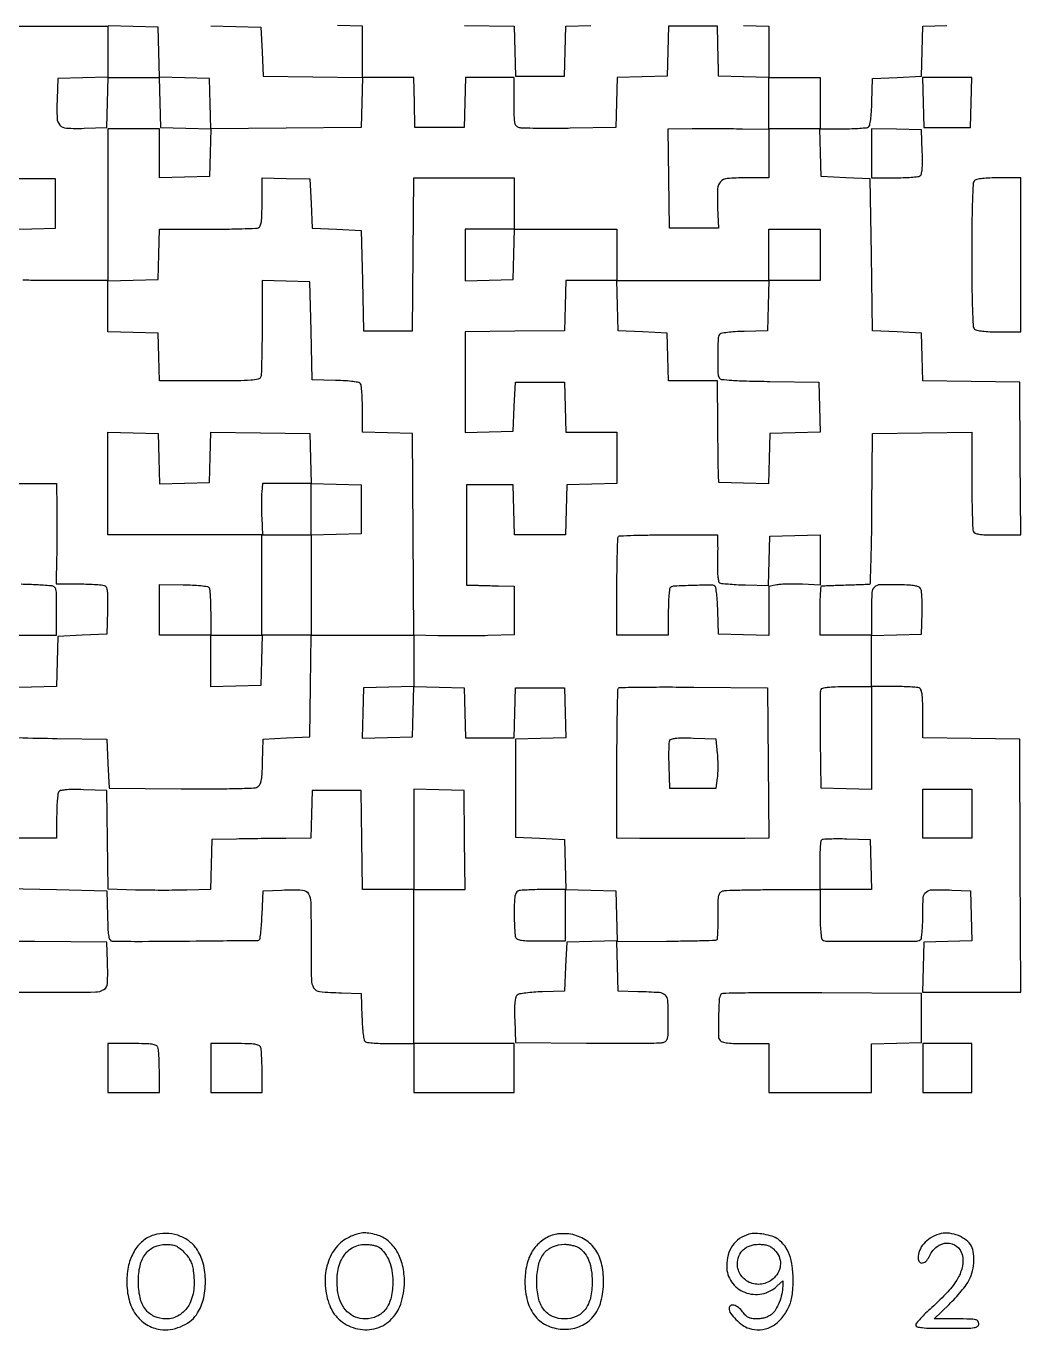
# Model space of a CAD drawing. Extents: x 179 to 1071, y 112 to 1107.
# Drawn here: x 645 to 1071, y 112 to 671 of the extents above; entities that cross this region are included whole.
import ezdxf

# ---------------------------------------------------------------- set-up
doc = ezdxf.new("R2010")
doc.units = 0

msp = doc.modelspace()

# ---------------------------------------------------------------- linework, layer by layer
for points in [[(637, 671), (658.5, 671), (680, 671), (680, 660.033832), (680, 649.067663), (669.25, 648.783832), (658.5, 648.5), (658.211167, 639.756819, 0.015911), (658.201271, 631.543687, 0.1808), (659.409662, 628.590099, 0.196684), (662.209766, 627.284495, 0.019336), (669.804214, 627.214442), (679.5, 627.5), (679.783832, 638.25), (680.067663, 649), (691, 649), (701.932337, 649), (702.216168, 638.25), (702.5, 627.5), (713.284606, 627.215817), (724.069211, 626.931635), (723.784606, 616.715817), (723.5, 606.5), (712.75, 606.216168), (702, 605.932337), (702, 616.466168), (702, 627), (691, 627), (680, 627), (680, 594.5), (680, 562), (658.666667, 562, -0.00181), (650.457894, 562.029716, -0.002931), (643.477604, 562.121176, -0.000491)], [(641.473281, 366.101007, 0.003507), (658.264071, 365.769847), (679.5, 365.5), (680, 355), (680.5, 344.5), (711.288634, 344.235492, 0.002407), (724.601501, 344.185218, 0.005592), (734.582617, 344.307224, 0.00322), (742.284088, 344.537158, 0.114271), (744.002613, 345.001399, 0.136913), (745.02973, 345.984548, 0.083322), (745.639675, 347.562403, 0.037555), (745.98994, 350.293844, 0.005772), (746.21398, 355.765906), (746.5, 365.5), (756.5, 366), (766.5, 366.5), (766.769502, 388.25), (767.039005, 410), (789.019502, 410), (811, 410), (811, 399.033832), (811, 388.067663), (800.25, 387.783832), (789.5, 387.5), (789.215822, 376.715822), (788.931643, 365.931643), (799.715822, 366.215822), (810.5, 366.5), (810.784171, 377.283485), (811.068343, 388.06697), (821.784171, 387.783485), (832.5, 387.5), (832.783832, 376.75), (833.067663, 366), (843.5, 366), (853.932337, 366), (854.216168, 376.75), (854.5, 387.5), (865, 387.5), (875.5, 387.5), (875.783485, 376.784171), (876.06697, 366.068343), (865.283485, 365.784171), (854.5, 365.5), (854.5, 344.5), (854.5, 323.5), (865, 323), (875.5, 322.5), (875.783832, 311.75), (876.067663, 301), (866.615619, 301, 0.00593), (862.880092, 300.955696, 0.007809), (859.475463, 300.821697, 0.005887), (856.638889, 300.632128, 0.0721), (855.581787, 300.393011, 0.191652), (854.783827, 299.656877, 0.070258), (854.312102, 298.167248, 0.03479), (854.063195, 295.605148, 0.006824), (854, 290.974799, 0.006352), (854.044336, 287.484808, 0.008233), (854.178303, 284.287222, 0.006434), (854.368294, 281.623534, 0.070701), (854.606989, 280.581787, 0.205218), (855.398405, 279.76761, 0.063068), (857.086379, 279.30265, 0.030363), (860.039857, 279.059586, 0.005351), (865.606989, 279), (876, 279), (876, 290.033832), (876, 301.067663), (886.75, 300.783832), (897.5, 300.5), (897.783485, 289.784171), (898.06697, 279.068343), (887.283485, 278.784171), (876.5, 278.5), (876, 268), (875.5, 257.5), (866.054124, 257.209882, 0.010482), (862.338585, 257.01774, 0.01414), (858.989786, 256.678669, 0.01114), (856.244126, 256.259591, 0.130478), (855.269733, 255.808896, 0.159945), (854.639631, 254.805803, 0.036405), (854.293786, 252.801719, 0.02466), (854.145353, 249.762447, 0.007277), (854.215609, 245.099013), (854.5, 235.5), (885, 235.223308, 0.00173), (896.850965, 235.156816, 0.002591), (907.201563, 235.188207, 0.001071), (916.063048, 235.279994, 0.056424), (917.75, 235.49236, 0.131845), (919.011027, 236.181484, 0.150506), (919.679839, 237.377964, 0.048786), (919.950136, 239.750246, 0.003989), (920, 246, 0.012806), (919.806187, 253.566317, 0.204338), (918.704784, 255.821319, 0.164735), (916.214915, 256.835451, 0.007689), (907, 257.24922), (898.5, 257.5), (898.21718, 268.150281), (897.93436, 278.800561), (919.154655, 278.921089, 0.002222), (927.326268, 279.003827, 0.003574), (934.290376, 279.1551, 0.000729), (940.401416, 279.340481, 0.190665), (940.881801, 279.548468, 0.183849), (941.085025, 280.0014, 0.003029), (941.231616, 282.814342, 0.007406), (941.334896, 286.123849, 0.004797), (941.360912, 289.954591, -0.004309), (941.395957, 295.979834, -0.044941), (941.653182, 298.438124, -0.131867), (942.27281, 299.700486, -0.148567), (943.416586, 300.413277, -0.057019), (944.912239, 300.636885, -0.002062), (950.68956, 300.812374, -0.003761), (957.531845, 300.940469, -0.002626), (965.25, 300.986345), (985, 301), (985, 290.559017, 0.008656), (985.070887, 286.464624, 0.013776), (985.288535, 282.968515, 0.008569), (985.593149, 280.128857, 0.227093), (985.994646, 279.503309, 0.138084), (988.056551, 278.912316, 0.000915), (1006.966091, 278.857872, 0.000912), (1025.878718, 278.872499, 0.138622), (1027.93411, 279.459278, 0.219692), (1028.385708, 280.141534, 0.012949), (1028.706545, 282.668323, 0.016413), (1028.929008, 285.95525, 0.008689), (1029, 290.039965, -0.014366), (1029.21699, 297.590605, -0.203464), (1030.388831, 299.962319, -0.17816), (1032.982863, 300.932264, -0.010565), (1041.503355, 300.796504), (1049.5, 300.5), (1049.783473, 289.785353), (1050.066946, 279.070705), (1039.783473, 278.785353), (1029.5, 278.5), (1029.216168, 267.75), (1028.932337, 257), (1049.974781, 257), (1071.017225, 257), (1070.758612, 311.25), (1070.5, 365.5), (1049.75, 365.770288), (1029, 366.040577), (1029, 376.4133, 0.005367), (1028.940375, 381.968397, 0.030413), (1028.697247, 384.916867, 0.063157), (1028.2322, 386.602268, 0.205057), (1027.418213, 387.393011, 0.07203), (1026.361889, 387.632106, 0.005915), (1023.534475, 387.821697, 0.007831), (1020.140776, 387.955695, 0.005951), (1016.418213, 388), (1007, 388), (1007, 398.966168), (1007, 409.932337), (1017.75, 410.216168), (1028.5, 410.5), (1028.754537, 419.5, 0.010226), (1028.782348, 423.054778, 0.013517), (1028.653957, 426.290367, 0.010897), (1028.417199, 428.959059, 0.116302), (1028.054704, 429.977844, 0.157678), (1027.192814, 430.681416, 0.047114), (1025.540358, 431.152417, 0.031154), (1023.038119, 431.457231, 0.010023), (1019.300167, 431.602655, 0.009586), (1010.725302, 431.599809, 0.181868), (1008.275857, 430.623441, 0.198703), (1007.186384, 428.305593, 0.011774), (1007, 420.391592), (1007, 410), (996, 410), (985, 410), (985, 420.5, -0.006693), (985.054009, 424.534819, -0.01092), (985.220312, 427.953309, -0.004756), (985.448565, 430.801739, -0.340268), (985.75, 431.128285, -0.031622), (986.3049, 431.187429, -0.000663), (989.070312, 431.302633, -0.00154), (992.305266, 431.423119, -0.001037), (996, 431.541666, 0.000632), (999.693764, 431.657192, 0.000942), (1002.925618, 431.768459, 0.000397), (1005.691876, 431.871111, 0.019813), (1006.236147, 431.91338, 0.370907), (1006.539499, 432.243404, 0.000511), (1006.833558, 441.447993, 0.003547), (1007.082054, 451.877886, 0.002136), (1007.236147, 464.25), (1007.5, 496.5), (1028.75, 496.769888), (1050, 497.039775), (1050, 476.601675, 0.002768), (1050.043994, 468.655155, 0.004122), (1050.178303, 461.702617, 0.001838), (1050.363364, 455.779573, 0.083065), (1050.606989, 454.581787, 0.201272), (1051.382022, 453.772279, 0.065239), (1053.008523, 453.305235, 0.031606), (1055.841873, 453.060568, 0.005737), (1061.120653, 453), (1071.027329, 453), (1070.763664, 485.75), (1070.5, 518.5), (1049.78476, 518.770183), (1029.069521, 519.040365), (1028.78476, 529.270183), (1028.5, 539.5), (1018, 540), (1007.5, 540.5), (1007, 573), (1006.5, 605.5), (996, 606), (985.5, 606.5), (985.215017, 616.75), (984.930034, 627), (994.715017, 627.015313, 0.007284), (998.551548, 627.077209, 0.010143), (1001.98145, 627.252233, 0.006927), (1004.827286, 627.495068, 0.117319), (1005.711195, 627.800347, 0.199883), (1006.262532, 628.589, 0.01918), (1006.684251, 630.944063, 0.019108), (1007.012968, 634.199826, 0.00836), (1007.211195, 638.535034), (1007.5, 648.5), (1018, 649), (1028.5, 649.5), (1028.783481, 660.215387), (1029.066961, 670.930773), (1039.283481, 671.215387)], [(952.25, 671.216168), (963, 670.932337), (963, 659.932337), (963, 648.932337), (952.25, 649.216168), (941.5, 649.5), (941.449748, 653, 0.00171), (941.417309, 654.824528, 0.000514), (941.355581, 657.601562, 0.000515), (941.279905, 660.717601, 0.000558), (941.199748, 663.75), (941, 671), (930.533832, 671), (920.067663, 671), (919.783832, 660.25), (919.5, 649.5), (908.783492, 649.216508), (898.066984, 648.933016), (897.783492, 638.216508), (897.5, 627.5), (878, 627.216289, -0.002788), (870.365834, 627.14779, -0.003942), (863.567187, 627.178292, -0.002293), (857.840683, 627.275402, -0.054895), (856.25, 627.485341, -0.136351), (854.985695, 628.195751, -0.147729), (854.316854, 629.43623, -0.046635), (854.04877, 631.909746, -0.003689), (854, 638.519052), (854, 649), (843.533832, 649), (833.067663, 649), (832.783832, 638.25), (832.5, 627.5), (822, 627.5), (811.5, 627.5), (811.216168, 638.25), (810.932337, 649), (799.966168, 649), (789, 649), (789, 659.966168), (789, 670.932337), (778.25, 671.216168)], [(625.5, 475), (658, 475), (658.109067, 464.75, -0.002417), (658.136556, 460.015634, -0.001319), (658.126879, 454.20625, -0.001314), (658.085953, 448.30196, -0.002089), (658.016543, 443.25), (657.814951, 432), (667.657476, 431.984687, -0.007683), (671.521546, 431.919292, -0.010595), (674.987176, 431.733781, -0.007485), (677.858404, 431.475724, -0.115704), (678.788231, 431.152042, -0.19692), (679.395734, 430.294865, -0.033714), (679.721018, 428.282937, -0.023663), (679.861823, 425.195195, -0.006827), (679.788231, 420.417355), (679.5, 410.5), (669, 410), (658.5, 409.5), (658.216508, 398.783492), (657.933016, 388.066984), (647.216508, 387.783492), (636.5, 387.5)], [(636, 410), (658, 410), (658, 420.5, 0.003352), (657.954921, 427.224924, 0.048655), (657.69244, 429.587618, 0.175767), (657.016838, 430.675217, 0.149258), (655.75, 431.167506, 0.001986), (652.205797, 431.417209, 0.003814), (649.36184, 431.584448, 0.003716), (646.467483, 431.710946, 0.001781), (642.75, 431.832494)], [(636.5, 301.5), (658, 301), (679.5, 300.5), (679.783832, 289.75, 0.004345), (679.998016, 283.648012, 0.034878), (680.31613, 280.857374, 0.097871), (680.867073, 279.471363, 0.248004), (681.783832, 278.95721, 0.007282), (694.58832, 278.824501, 0.001395), (717.833106, 278.986976, 0.000104), (744.135046, 279.249674, 0.19522), (744.912606, 279.574565, 0.170279), (745.162131, 280.088368, 0.003501), (745.474328, 282.973929, 0.007797), (745.765867, 286.388353, 0.005116), (746, 290.328626), (746.5, 300.5), (754.496645, 300.796504, -0.018522), (763.268993, 300.796704, -0.258798), (765.87774, 299.220505, -0.127332), (766.882382, 295.554997, -0.003552), (767, 279, 0.003292), (767.109128, 262.426033, 0.129624), (768.082347, 258.922873, 0.243089), (770.638585, 257.302091, 0.014665), (780, 256.75078), (788.5, 256.5), (788.788805, 246.535034, 0.00836), (788.987032, 242.199826, 0.019108), (789.315749, 238.944063, 0.01918), (789.737468, 236.589, 0.199883), (790.288805, 235.800347, 0.117226), (791.172107, 235.495095, 0.006962), (794.008274, 235.252233, 0.010173), (797.426877, 235.077211, 0.007309), (801.25, 235.015313), (811, 235), (811, 224.5), (811, 214), (832.5, 214), (854, 214), (854, 224.5), (854, 235), (832.5, 235), (811, 235), (811, 268), (811, 301), (822.019888, 301), (833.039775, 301), (832.769888, 322.25), (832.5, 343.5), (821.75, 343.783832), (811, 344.067663), (811, 322.533832), (811, 301), (800.019888, 301), (789.039775, 301), (788.769888, 322.25), (788.5, 343.5), (778, 343.5), (767.5, 343.5), (767.215017, 333.25), (766.930034, 323), (756.215017, 322.925726, 0.00076), (751.352057, 322.884624, 0.000453), (745.563161, 322.821651, 0.000453), (739.794695, 322.748445, 0.000784), (735, 322.675726), (724.5, 322.5), (724.216508, 311.783492), (723.933016, 301.066984), (713.716508, 300.783492, -0.004743), (708.962759, 300.696703, -0.002496), (703.055327, 300.674399, -0.002483), (697.004334, 300.711816, -0.003822), (691.769712, 300.810208), (680.039425, 301.120416), (679.769712, 322.310208), (679.5, 343.5), (669.582645, 343.788231, 0.006827), (664.804805, 343.861823, 0.023663), (661.717063, 343.721018, 0.033714), (659.705135, 343.395734, 0.19692), (658.847958, 342.788231, 0.113964), (658.524772, 341.869999, 0.008157), (658.266219, 339.16123, 0.011132), (658.080746, 335.886984, 0.008167), (658.015313, 332.25), (658, 323), (647.5, 323), (637, 323)], [(637, 257), (657.980948, 257, 0.003624), (674.587572, 257.120352, 0.131484), (678.232366, 258.152517, 0.255404), (679.802251, 260.81204, 0.016959), (679.795054, 270), (679.5, 278.5), (648.638676, 278.725605, 0.002513), (635.714931, 278.75513, 0.005171)]]:
    msp.add_lwpolyline(points, format="xyb")
for points in [[(724, 671.067663), (734.75, 670.783832), (745.5, 670.5), (746, 660), (746.5, 649.5), (767.783629, 649.230014), (789.067258, 648.960029), (788.783629, 638.230014), (788.5, 627.5), (756.283972, 627.236192), (724.067944, 626.972383), (723.783972, 637.736192), (723.5, 648.5), (712.783492, 648.783492), (702.066984, 649.066984), (701.783492, 659.783492), (701.5, 670.5), (690.783492, 670.783492), (680.066984, 671.066984)], [(832.716369, 671.23021), (853.932738, 670.96042), (854.216369, 660.23021), (854.5, 649.5), (865, 649.5), (875.5, 649.5), (875.783492, 660.216508), (876.066984, 670.933016), (886.783492, 671.216508)], [(637.127322, 583.931439), (647.313661, 584.21572), (657.5, 584.5), (657.5, 595), (657.5, 605.5), (636, 605.5)]]:
    msp.add_lwpolyline(points)
for points in [[(985, 638), (985, 627), (974, 627), (963, 627), (963, 616.5), (963, 606), (953.035184, 606, 0.018746), (945.236512, 605.707507, 0.189292), (942.362968, 604.322502, 0.180644), (941.127957, 601.31865, 0.016799), (941.135732, 593.162827), (941.435138, 584.5), (930.967569, 584.5), (920.5, 584.5), (920.230112, 605.75), (919.960225, 627), (930.230112, 627.109067, -0.002412), (934.972188, 627.136553, -0.001318), (940.787908, 627.126879, -0.001313), (946.69665, 627.085954, -0.002091), (951.75, 627.016543), (963, 626.814951), (963, 637.907476), (963, 649), (974, 649), (985, 649)], [(1007, 616.533832), (1007, 606), (1016.75, 606.015313, 0.007764), (1020.578716, 606.080782, 0.010685), (1024.014795, 606.266491, 0.007597), (1026.860786, 606.524921, 0.115411), (1027.789728, 606.848883, 0.193917), (1028.393714, 607.690708, 0.035484), (1028.721172, 609.617554, 0.024729), (1028.862613, 612.565119, 0.007315), (1028.789728, 617.08357), (1028.5, 626.5), (1017.75, 626.783832), (1007, 627.067663)], [(767, 595), (767.5, 584.5), (778, 584), (788.5, 583.5), (789, 562), (789.5, 540.5), (800, 540.5), (810.5, 540.5), (810.763664, 573.25), (811.027329, 606), (832.513664, 606), (854, 606), (854, 595), (854, 584), (876, 584), (898, 584), (898, 573), (898, 562), (930.5, 562), (963, 562), (963, 573), (963, 584), (974, 584), (985, 584), (985, 573), (985, 562), (974.033832, 562), (963.067663, 562), (962.783832, 551.25), (962.5, 540.5), (952.535034, 540.211195, 0.009414), (948.670571, 540.02633, 0.014151), (945.311411, 539.706488, 0.008931), (942.563628, 539.316208, 0.217922), (941.937331, 538.8986, 0.131663), (941.329084, 536.873291, 0.005991), (941.19796, 529.56951, 0.005872), (941.240204, 522.252927, 0.135785), (941.826133, 520.270909, 0.230624), (942.827451, 519.642966, 0.009462), (947.17948, 519.259546, 0.010987), (953.533026, 518.960847, 0.003019), (963.546095, 518.770909), (984.5, 518.5), (984.783485, 507.784171), (985.06697, 497.068343), (974.283485, 496.784171), (963.5, 496.5), (963.215829, 485.716515), (962.931657, 474.93303), (952.26546, 475.216515), (941.599262, 475.5), (941.494424, 478.5, -0.004951), (941.444657, 480.487865, -0.000338), (941.363162, 486.126562, -0.000484), (941.277048, 492.849655, -0.000363), (941.194793, 500.25), (941, 519), (930.534983, 519), (920.069966, 519), (919.784983, 529.25), (919.5, 539.5), (909, 540), (898.5, 540.5), (898.216168, 551.25), (897.932337, 562), (887, 562), (876.067663, 562), (875.783832, 551.25), (875.5, 540.5), (854.25, 540.230112), (833, 539.960225), (833, 518.445129), (833, 496.930034), (843.25, 497.215017), (853.5, 497.5), (854, 508), (854.5, 518.5), (865, 518.5), (875.5, 518.5), (875.783832, 507.75), (876.067663, 497), (887.033832, 497), (898, 497), (898, 486.033832), (898, 475.067663), (887.25, 474.783832), (876.5, 474.5), (876.216168, 463.75), (875.932337, 453), (865, 453), (854.067663, 453), (853.783832, 463.75), (853.5, 474.5), (843.5, 474.5), (833.5, 474.5), (833.5, 453), (833.5, 431.5), (837, 431.412372, 0.000122), (838.796906, 431.367822, 0.00004), (841.454687, 431.302788, 0.000039), (844.409049, 431.230964, 0.000044), (847.25, 431.162372), (854, 431), (854, 420.562384), (854, 410.124768), (842.75, 409.812384, -0.004054), (837.698757, 409.713106, -0.002552), (831.796863, 409.675107, -0.002562), (825.9909, 409.697112, -0.004697), (821.260597, 409.783724), (811.021195, 410.067448), (810.760597, 453.283724), (810.5, 496.5), (799.75, 496.783832), (789, 497.067663), (788.984687, 506.783832, 0.007334), (788.922787, 510.593987, 0.010202), (788.747767, 514.001664, 0.006997), (788.504879, 516.828483, 0.117134), (788.199653, 517.711195, 0.199883), (787.411, 518.262532, 0.01918), (785.055937, 518.684251, 0.019108), (781.800174, 519.012968, 0.00836), (777.464966, 519.211195), (767.5, 519.5), (767, 540.5), (766.5, 561.5), (756.25, 561.784983), (746, 562.069966), (746, 542.116771, -0.002835), (745.955998, 534.356149, -0.00421), (745.821697, 527.560176, -0.001914), (745.63651, 521.77613, -0.082832), (745.393011, 520.581787, -0.258599), (744.338059, 519.696313, -0.030079), (741.170238, 519.27562, -0.015925), (735.528268, 519.049581, -0.002049), (723.427994, 519), (702.069966, 519), (701.784983, 529.25), (701.5, 539.5), (690.75, 539.783832), (680, 540.067663), (680, 551), (680, 561.932337), (690.75, 562.216168), (701.5, 562.5), (701.783832, 573.25), (702.067663, 584), (722.452044, 584, 0.002775), (730.37797, 584.043995, 0.004131), (737.313163, 584.178303, 0.001846), (743.220801, 584.363378, 0.08304), (744.418213, 584.606989, 0.205495), (745.232716, 585.399564, 0.062914), (745.697526, 587.091976, 0.030277), (745.940481, 590.054089, 0.005326), (746, 595.641972), (746, 606.069966), (756.25, 605.784983), (766.5, 605.5)], [(1051.2, 604.8, 0.183509), (1050.582265, 603.425658, 0.00543), (1050.269608, 596.994608, 0.007447), (1050.058466, 587.745336, 0.001983), (1050, 573, 0.001983), (1050.058466, 558.254664, 0.007447), (1050.269608, 549.005392, 0.00543), (1050.582265, 542.574342, 0.183509), (1051.2, 541.2, 0.149044), (1052.181224, 540.677271, 0.019949), (1054.522984, 540.314516, 0.019071), (1057.676508, 540.075482, 0.009379), (1061.7, 540), (1071, 540), (1071, 573), (1071, 606), (1061.7, 606, 0.009379), (1057.676508, 605.924518, 0.019071), (1054.522984, 605.685484, 0.019949), (1052.181224, 605.322729, 0.149044)], [(701.784171, 485.716515), (702.068343, 474.93303), (712.784171, 475.216515), (723.5, 475.5), (723.784032, 486.269789), (724.068065, 497.039577), (745.284032, 496.769789), (766.5, 496.5), (766.783492, 485.783492), (767.066984, 475.066984), (777.783492, 474.783492), (788.5, 474.5), (788.5, 464), (788.5, 453.5), (777.75, 453.216168), (767, 452.932337), (767, 431.466168), (767, 410), (756.533832, 410), (746.067663, 410), (745.783832, 399.25), (745.5, 388.5), (734.75, 388.216168), (724, 387.932337), (724, 398.966168), (724, 410), (713, 410), (702, 410), (702, 420.860567), (702, 431.721135), (712.25, 431.610567, -0.009031), (716.230952, 431.495692, -0.013463), (719.704877, 431.238729, -0.008437), (722.558531, 430.901491, -0.203403), (723.234687, 430.5, -0.135534), (723.527062, 429.733031, -0.00628), (723.758058, 426.929688, -0.010027), (723.92543, 423.558115, -0.006995), (723.984687, 419.75), (724, 410), (734.956522, 410), (745.913043, 410), (745.913043, 431.5), (745.913043, 453), (712.956522, 453), (680, 453), (680, 475.033832), (680, 497.067663), (690.75, 496.783832), (701.5, 496.5)], [(745.855035, 471.25, 0.017412), (745.740104, 469.323083, 0.005666), (745.701834, 466.471875, 0.00564), (745.730982, 463.300724, 0.006325), (745.832059, 460.25), (746.164118, 453), (756.582059, 453), (767, 453), (767, 464), (767, 475), (756.605035, 475), (746.210071, 475)], [(941.107595, 449.75, -0.007288), (941.138902, 448.05958, -0.002216), (941.137649, 445.498067, -0.002219), (941.110784, 442.627662, -0.002419), (941.058817, 439.839163, 0.014101), (941.071554, 437.145083, 0.023133), (941.251951, 434.871704, 0.021873), (941.550777, 433.122299, 0.20383), (941.983009, 432.510501, 0.111822), (942.787758, 432.234085, 0.005244), (945.664759, 431.95225, 0.008433), (949.114243, 431.709368, 0.005942), (952.999238, 431.547871), (962.934904, 431.253066), (963.217452, 441.876533), (963.5, 452.5), (974.25, 452.783832), (985, 453.067663), (985, 442.264399), (985, 431.461134), (977.491638, 431.840289, 0.009735), (974.360925, 431.937328, 0.009148), (971.163188, 431.915651, 0.009153), (968.329297, 431.792642, 0.03095), (966.491638, 431.564409), (963, 430.909374), (963, 420.420855), (963, 409.932337), (952.25, 410.216168), (941.5, 410.5), (941.211195, 420.464966, 0.009143), (941.028489, 424.328163, 0.013786), (940.715179, 427.683218, 0.008512), (940.334125, 430.432793, 0.219027), (939.928184, 431.044385, 0.143525), (938.25123, 431.505737, 0.003796), (930.462578, 431.317044, 0.004146), (922.730621, 431.006787, 0.12697), (920.901089, 430.43887, 0.229345), (920.541955, 429.874018, 0.007453), (920.264695, 427.125393, 0.012937), (920.065224, 423.791061, 0.00847), (920, 419.940983), (920, 410), (909, 410), (898, 410), (898, 430.833333, -0.002993), (898.048097, 438.867578, -0.004756), (898.195833, 445.742708, -0.001277), (898.396201, 451.712325, -0.189545), (898.666667, 452.333333, -0.189545), (899.287675, 452.603799, -0.001277), (905.257292, 452.804167, -0.004756), (912.132422, 452.951903, -0.002993), (920.166667, 453), (941, 453)], [(962.763853, 355.25), (963.027706, 323), (952.763853, 322.926805, -0.00126), (944.527276, 322.888824, -0.000694), (934.455126, 322.881746, -0.00058), (922.339842, 322.904102, -0.000334), (907.75, 322.957682), (898, 323), (898, 354.833333, -0.002001), (898.049029, 367.086392, -0.003231), (898.199888, 377.515513, -0.000593), (898.402981, 386.698691, -0.192864), (898.680468, 387.347135, -0.194926), (899.328722, 387.621499, -0.000608), (908.434599, 387.750224, -0.003285), (918.778546, 387.815907, -0.002034), (930.930468, 387.763802), (962.5, 387.5)], [(1007, 365.966168), (1007, 343.932337), (996.25, 344.216168), (985.5, 344.5), (985.228584, 364.973, -0.002311), (985.16003, 372.911562, -0.003516), (985.180843, 379.807175, -0.001312), (985.255956, 385.733152, -0.088003), (985.447199, 386.723, -0.247035), (986.148983, 387.338533, -0.030083), (988.232877, 387.708053, -0.022428), (991.456505, 387.935705, -0.006414), (996.468615, 388), (1007, 388)], [(920.44275, 364.711405, 0.081149), (920.248444, 363.774362, 0.00524), (920.158923, 360.981301, 0.007536), (920.137209, 357.634347, 0.00554), (920.210159, 353.924983), (920.5, 344.5), (930.5, 344.5), (940.5, 344.5), (941.08534, 348.886315, 0.022863), (941.269448, 350.99849, 0.010307), (941.326793, 353.780045, 0.01018), (941.266834, 356.724741, 0.013684), (941.08534, 359.386315), (940.5, 365.5), (930.732592, 365.786422, 0.006215), (925.820487, 365.869374, 0.027145), (922.9185, 365.724677, 0.046335), (921.158442, 365.373938, 0.232847)], [(1006.783832, 311.75), (1007.067663, 301), (996.033832, 301), (985, 301), (985, 311.333333, -0.006317), (985.050668, 315.343898, -0.009512), (985.205463, 318.836713, -0.004898), (985.419778, 321.762931, -0.177451), (985.699448, 322.366114, -0.183378), (986.300668, 322.636532, -0.005301), (989.145783, 322.777033, -0.010046), (992.547259, 322.840477, -0.006672), (996.449448, 322.782781), (1006.5, 322.5)], [(942.536754, 256.05947, 0.12688), (941.78181, 253.628962, 0.007739), (941.52675, 245.966538, 0.006402), (941.487902, 238.184705, 0.172921), (942.184672, 236.277484, 0.166004), (943.148504, 235.687794, 0.025953), (945.378795, 235.309167, 0.021195), (948.591357, 235.071374, 0.007876), (953.122445, 235), (963, 235), (963, 224.5), (963, 214), (985, 214), (1007, 214), (1007, 224.466168), (1007, 234.932337), (1017.75, 235.216168), (1028.5, 235.5), (1028.5, 246), (1028.5, 256.5), (985.815621, 256.760686, 0.001697), (967.882387, 256.809345, 0.00388), (954.360157, 256.695205, 0.000872), (943.303268, 256.496775, 0.254685)], [(680, 224.5), (680, 214), (691, 214), (702, 214), (702, 222.918213, 0.006277), (701.955669, 226.449196, 0.008159), (701.821697, 229.68135, 0.006338), (701.631778, 232.373807, 0.070946), (701.393011, 233.418213, 0.205218), (700.601595, 234.23239, 0.063068), (698.913621, 234.69735, 0.030363), (695.960143, 234.940414, 0.005351), (690.393011, 235), (680, 235)], [(724, 224.5), (724, 214), (735, 214), (746, 214), (746, 222.918213, 0.006277), (745.955669, 226.449196, 0.008159), (745.821697, 229.68135, 0.006338), (745.631778, 232.373807, 0.070946), (745.393011, 233.418213, 0.205218), (744.601595, 234.23239, 0.063068), (742.913621, 234.69735, 0.030363), (739.960143, 234.940414, 0.005351), (734.393011, 235), (724, 235)], [(699.619302, 152.965577, 0.103791), (694.880689, 150.390624, 0.085403), (691.183932, 145.964093, 0.075144), (688.837242, 140.009431, 0.056409), (688.043924, 133, 0.062624), (689.018944, 125.245842, 0.09016), (691.895708, 118.97328, 0.101787), (696.475277, 114.637316, 0.10194), (702.39206, 112.463916, 0.074884), (706.637757, 112.466627, 0.060174), (711.044152, 113.687699, 0.060716), (714.992508, 115.905667, 0.0799), (717.888555, 118.843491, 0.094199), (720.756118, 125.080698, 0.060787), (721.724042, 132.997047, 0.060795), (720.759951, 140.912516, 0.094312), (717.895341, 147.14698, 0.085873), (714.426714, 150.583131, 0.075428), (709.851299, 152.843169, 0.073795), (704.715203, 153.676787, 0.076272)], [(783.401069, 152.094566, 0.118234), (777.743587, 147.688596, 0.093502), (774.101327, 140.815247, 0.084318), (772.982135, 132.423769, 0.073318), (774.589323, 123.691872, 0.058347), (776.374059, 119.949132, 0.064654), (778.925543, 116.861779, 0.064502), (782.186585, 114.522889, 0.057647), (786.060285, 112.983767, 0.120351), (794.07867, 112.795426, 0.136297), (800.862543, 116.387663, 0.120594), (805.385202, 123.399491, 0.082519), (806.978038, 132.782119, 0.057337), (806.180141, 139.937374, 0.076938), (803.768307, 145.990315, 0.087556), (799.952516, 150.453, 0.104818), (795.056846, 153.000752, 0.02593), (791.68945, 153.750654, 0.061292), (789.125642, 153.865693, 0.061306), (786.61079, 153.35578, 0.025953)], [(870.913572, 153.088032, 0.086426), (865.650359, 150.333908, 0.091742), (861.75481, 146.009792, 0.082486), (859.384573, 140.172893, 0.05534), (858.588235, 133, 0.067746), (859.73895, 124.546135, 0.105621), (863.127202, 118.054274, 0.118766), (868.529389, 114.007879, 0.101965), (875.5, 112.571429, 0.100519), (882.486579, 113.990328, 0.121087), (887.839428, 117.990168, 0.106894), (891.168852, 124.462854, 0.06562), (892.294118, 133, 0.060865), (891.319771, 140.974537, 0.096662), (888.425148, 147.189339, 0.109148), (883.71446, 151.360693, 0.095532), (877.453823, 153.413392, 0.024598), (875.750506, 153.545075, 0.019421), (873.901672, 153.52498, 0.019818), (872.183275, 153.371055, 0.045208)], [(954.541681, 153.313226, 0.081945), (950.529068, 151.46013, 0.091713), (947.502903, 148.471985, 0.086958), (945.636273, 144.458453, 0.065556), (945, 139.626385, 0.153332), (947.124692, 132.860866, 0.148378), (952.759842, 128.418335, 0.143133), (960.080916, 127.767514, 0.140544), (966.660128, 131.150432), (969, 133.348628), (969, 131.040334, -0.055236), (968.63037, 127.704635, -0.039436), (967.520846, 124.112139, -0.040341), (965.951122, 120.936041, -0.091408), (964.186498, 118.932059, -0.055508), (962.931083, 118.152625, -0.036707), (961.347681, 117.536052, -0.035368), (959.611794, 117.134644, -0.039155), (957.895079, 117, -0.034173), (955.839412, 117.14066, -0.081049), (954.378, 117.590138, -0.082436), (953.150154, 118.475311, -0.036274), (951.841879, 120, 0.064291), (950.033061, 121.883993, 0.103802), (948.058713, 122.888095, 0.202271), (946.636938, 122.694203, 0.264979), (946, 121.576725, 0.154669), (946.660879, 119.49141, 0.042155), (948.908912, 116.811994, 0.042734), (951.770756, 114.386554, 0.074853), (954.536188, 112.988057, 0.093859), (959.350591, 112.350777, 0.102518), (963.903412, 113.561377, 0.092888), (967.934827, 116.622603, 0.063803), (971.225691, 121.344526, 0.036172), (972.286083, 123.791515, 0.038968), (972.951545, 126.306125, 0.030892), (973.315248, 129.346855, 0.012689), (973.447791, 133.5, 0.032023), (973.096982, 139.594452, 0.05721), (971.925769, 144.468646, 0.069383), (969.902155, 148.274835, 0.080946), (967, 151.157651, 0.077028), (964.511225, 152.411747, 0.035436), (960.977991, 153.284516, 0.035441), (957.346124, 153.650659, 0.074823)], [(1036, 153.347931, 0.056224), (1032.230496, 151.61651, 0.07757), (1029.380896, 149.227311, 0.086751), (1027.61457, 146.314803, 0.093292), (1027, 143.04966, 0.17696), (1027.584058, 141.451085, 0.282878), (1028.921757, 141.009481, 0.155057), (1030.666939, 142.05597, 0.07724), (1032.069533, 144.25, -0.130075), (1035.096684, 148.044944, -0.154045), (1039.415216, 149.539055, -0.17297), (1043.448106, 148.224263, -0.164683), (1045.839061, 144.627359, -0.115332), (1045.99009, 139.688748, -0.08012), (1044.021304, 134.441944, -0.057166), (1039.742932, 128.611905, -0.024545), (1032.832388, 121.851401, 0.010658), (1030.214857, 119.429206, 0.015235), (1028.007014, 117.16301, 0.011071), (1026.29616, 115.21137, 0.176192), (1026, 114.397015, 0.338191), (1026.555025, 113.670289, 0.040827), (1028.665864, 113.275871, 0.021971), (1032.409739, 113.054048, 0.003811), (1039.5, 113, 0.00255), (1047.96815, 113.043195, 0.034233), (1051.0625, 113.287037, 0.130799), (1052.461675, 113.890509, 0.22979), (1053, 115, 0.18121), (1052.592258, 116.088108, 0.163494), (1051.550615, 116.69789, 0.047322), (1049.268634, 116.95206, 0.004088), (1043.404916, 117), (1033.809833, 117), (1040.265325, 123.25, 0.01497), (1042.893699, 125.951747, 0.013467), (1045.453022, 128.900798, 0.013635), (1047.604579, 131.669826, 0.040801), (1048.860409, 133.710162, 0.057121), (1050.32907, 137.659055, 0.052152), (1050.92555, 141.962209, 0.055787), (1050.615055, 145.938317, 0.105797), (1049.369307, 148.883127, 0.093977), (1046.867937, 151.320207, 0.06576), (1043.321172, 153.049466, 0.065826), (1039.451281, 153.797143, 0.094692)], [(712.510276, 145.689724, -0.033317), (714.091958, 143.881939, -0.046829), (715.227214, 142.065494, -0.046583), (716.008687, 140.061998, -0.0325), (716.52382, 137.689724, -0.063702), (716.70139, 129.477134, -0.102495), (714.574125, 122.833694, -0.128697), (710.435214, 118.56662, -0.138314), (704.85, 117.022236, -0.105679), (699.810702, 118.126329, -0.127279), (696.05003, 121.164089, -0.104734), (693.756598, 126.172301, -0.055237), (693, 133, -0.055237), (693.756598, 139.827699, -0.104734), (696.05003, 144.835911, -0.127279), (699.810702, 147.873671, -0.105679), (704.85, 148.977764, -0.03122), (707.254772, 148.839799, -0.071552), (709.003376, 148.369781, -0.068455), (710.595006, 147.411061, -0.026645)], [(796.123419, 147.700513, -0.074015), (798.614708, 145.143361, -0.060014), (800.468183, 141.788246, -0.054283), (801.611422, 137.757408, -0.041852), (801.996262, 133.20034, -0.053677), (801.251665, 126.245592, -0.104915), (798.973988, 121.185689, -0.128833), (795.21767, 118.132507, -0.105676), (790.15, 117.022236, -0.097482), (786.009803, 117.815209, -0.096551), (782.463043, 120.119183, -0.090281), (779.867681, 123.738336, -0.073431), (778.47618, 128.310276, -0.063706), (778.298621, 136.525766, -0.10254), (780.427073, 143.170439, -0.128872), (784.566694, 147.433613, -0.138648), (790.15, 148.968197, -0.025224), (791.934429, 148.865033, -0.025238), (793.699067, 148.582696, -0.026054), (795.208348, 148.179232, -0.084544)], [(881.783205, 147.439296, -0.080259), (884.233578, 145.057599, -0.067716), (885.982603, 141.887829, -0.057325), (887.024773, 137.881021, -0.034998), (887.366848, 133, -0.053369), (886.624151, 126.061748, -0.106621), (884.355946, 121.059581, -0.130729), (880.599803, 118.067472, -0.103536), (875.5, 117, -0.103536), (870.400197, 118.067472, -0.130729), (866.644054, 121.059581, -0.106621), (864.375849, 126.061748, -0.053369), (863.633152, 133, -0.053369), (864.375849, 139.938252, -0.106621), (866.644054, 144.940419, -0.130729), (870.400197, 147.932528, -0.103536), (875.5, 149, -0.033379), (877.21596, 148.885317, -0.027507), (879.018374, 148.541543, -0.028357), (880.642657, 148.038799, -0.063623)], [(965.545455, 146.545455, -0.095455), (967.41217, 143.787774, -0.105387), (968.034923, 140.630304, -0.103633), (967.318103, 137.451562, -0.089507), (965.363636, 134.636364, -0.143144), (960.656283, 132.058356, -0.144186), (955.316137, 132.431246, -0.149667), (951.169126, 135.605087, -0.156363), (949.6, 140.5, -0.092248), (950.245206, 143.967379, -0.113638), (952.082446, 146.686258, -0.108874), (954.994534, 148.405607, -0.079278), (958.719769, 149, -0.028668), (960.957422, 148.871596, -0.057705), (962.676467, 148.469233, -0.064561), (964.131657, 147.722436, -0.045608)]]:
    msp.add_lwpolyline(points, format="xyb", close=True)
for points in [[(1029.216168, 638.25), (1029.5, 627.5), (1039.5, 627.5), (1049.5, 627.5), (1049.783832, 638.25), (1050.067663, 649), (1039.5, 649), (1028.932337, 649)], [(833, 572.965017), (833, 561.930034), (843.25, 562.215017), (853.5, 562.5), (853.783832, 573.25), (854.067663, 584), (843.533832, 584), (833, 584)], [(1050, 333.5), (1050, 323), (1039.5, 323), (1029, 323), (1029, 333.5), (1029, 344), (1039.5, 344), (1050, 344)], [(1029, 224.5), (1029, 214), (1039.5, 214), (1050, 214), (1050, 224.5), (1050, 235), (1039.5, 235), (1029, 235)]]:
    msp.add_lwpolyline(points, close=True)

doc.saveas('drawing.dxf')
